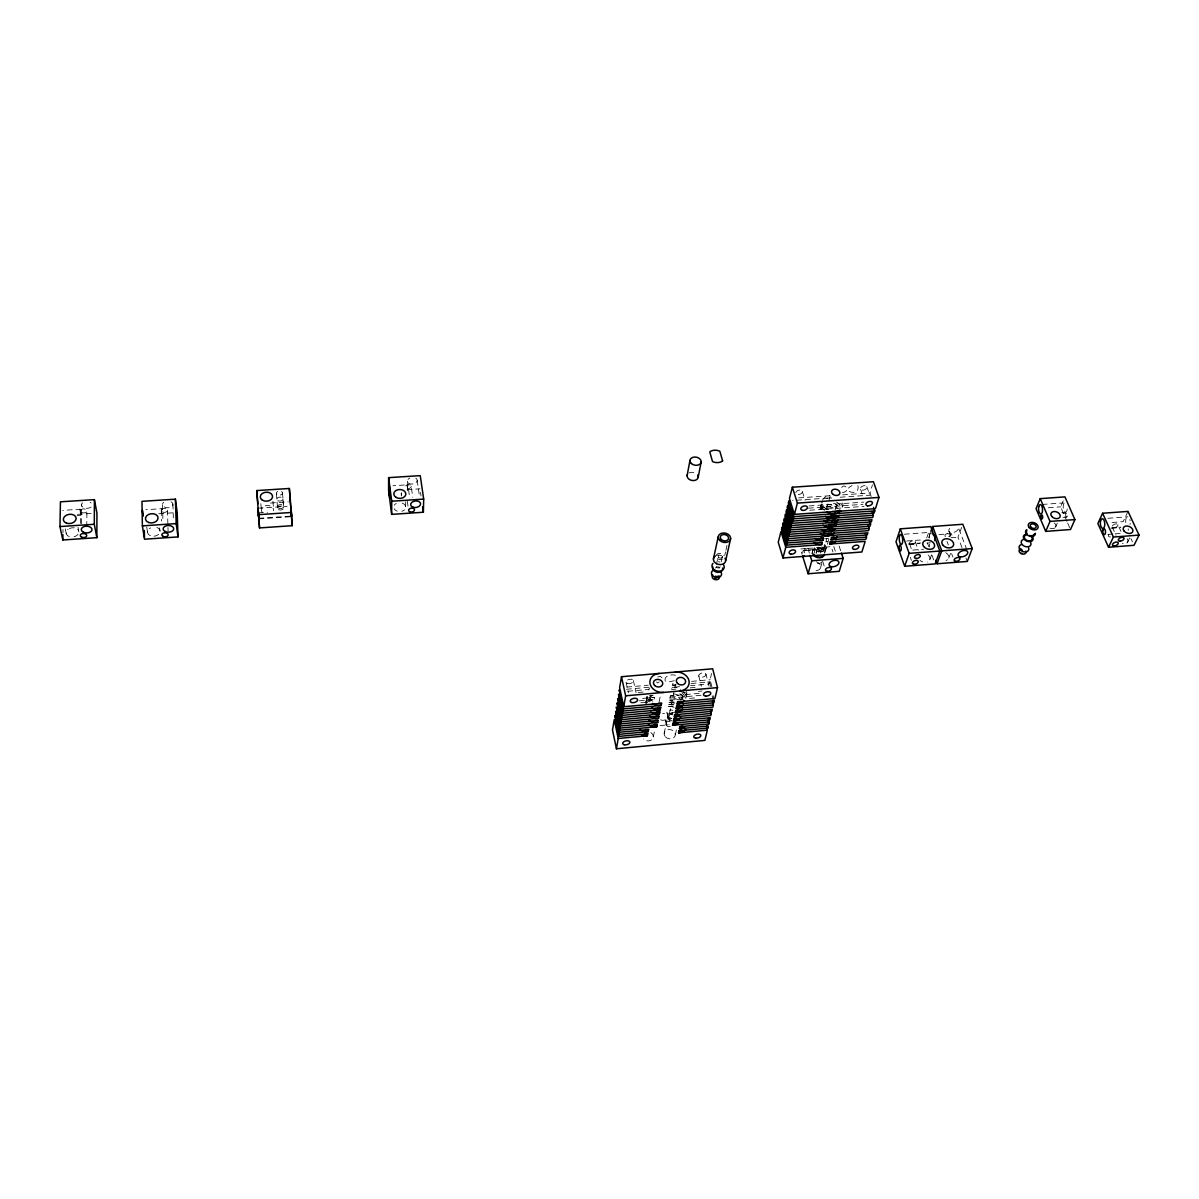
<?xml version="1.0" encoding="UTF-8"?>
<svg xmlns="http://www.w3.org/2000/svg" width="1199" height="1199" viewBox="0 0 1199 1199"><rect width="100%" height="100%" fill="white"/><g stroke="black" fill="none" stroke-linecap="round" stroke-linejoin="round"><path stroke-width="0.75" stroke-dasharray="5 3.75" d="M86.778 526.541L86.913 510.714M80.453 523.438L80.588 510.594M81.382 523.753L81.577 504.374M405.652 506.712L405.712 501.782M62.947 532.941L63.007 529.418M670.211 726.279C665.385 728.333 666.449 722.832 670.136 722.472M671.845 718.546C665.985 720.824 669.207 713.15 673.194 714.919M407.66 490.676L407.21 484.831L392.942 485.745M646.171 700.995L645.751 703.154A11.57 9.382 11.6 0 1 652.211 695.795M646.576 698.852L646.98 696.694A11.63 9.397 11.6 0 0 648.104 701.595M649.948 700.726L650.982 695.285M646.905 702.944A11.54 9.367 11.6 0 1 654.219 699.482L654.639 697.353L639.756 698.687M659.135 701.895L660.589 694.656M653.305 736.95L654.639 730.236M673.988 707.29A11.45 9.322 12.4 0 0 668.143 706.541L668.577 704.442L674.063 703.948M674.872 703.064A11.48 9.322 12.3 0 0 669.012 702.329L669.447 700.201L682.276 699.047M678.439 700.096A11.525 9.337 12.3 0 0 669.881 698.073L670.331 695.945L701.58 693.142M679.503 686.697L672.099 687.342L671.665 689.5L679.054 688.855M675.547 685.243A11.63 9.367 12.3 0 0 672.549 685.184L672.999 683.01M664.141 733.473L667.633 716.687M671.83 720.854A4.571 3.717 12.5 0 1 668.757 716.837L675.577 684.194M671.77 714.694L672.189 712.731M681.721 699.871L683.28 692.617M675.322 734.882L677.135 726.504M686.308 696.034L686.787 693.876M716.417 564.504L718.231 556.261M721.228 561.731L722.323 556.786M724.766 555.347L725.53 551.93M725.905 550.221L727.059 545.095M161.325 508.706L161.82 514.776L161.325 508.706L145.903 509.71M691.074 683.535L709.613 681.901L709.104 684.059L690.609 685.708M711.861 686.562L710.108 679.728L711.577 673.478M820.596 506.967L821.21 504.749M811.828 553.698L813.701 547.044M826.755 506.877L827.385 504.659M798.654 497.9L829.888 495.742L829.258 497.99L792.554 500.523M826.636 508.811L830.158 496.341M816.174 553.368L817.568 548.453M820.536 553.024L821.48 549.756A2.053 1.529 15.4 0 0 819.022 547.538A2.053 1.529 15.4 0 0 818.078 550.011A2.053 1.529 15.4 0 0 821.48 549.756M823.428 550.416L826.845 538.516M835.148 509.68L837.202 502.561M820.476 567.996L822.349 561.507M824.912 552.664L828.974 538.666M857.899 485.595C860.567 497.3 839.525 491.35 852.054 485.595M871.193 496.461L869.979 492.984L872.437 484.936M674.333 680.702L669.072 681.856L665.37 680.957M926.737 537.946L929.015 531.472M928.611 537.811L930.904 531.337M929.839 559.588L931.578 554.747M948.754 558.135L950.552 553.294M961.973 547.583L957.986 537.197L961.613 527.5M659.195 682.006L657.352 682.905L656.662 681.961M657.756 676.955L660.259 676.281L663.542 679.204M1066.96 521.43L1060.62 506.862L1063.498 500.208M1055.839 526.556L1057.278 523.244M77.081 515.6L80.558 515.36L80.033 509.245L62.618 510.369M80.033 509.245L80.558 515.36M1128.019 511.403L1123.133 521.655L1110.499 522.599M1127.54 542.353L1129.668 537.976M407.21 484.831L407.465 490.256M842.372 492.639C852.834 491.065 842.342 480.364 840.874 490.136M672.924 712.716L672.309 713.165A3.402 1.873 -13.2 0 1 667.633 713.6L662.627 713.6M660.049 725.605L669.192 724.751M639.367 700.816L654.219 699.482M669.881 698.073L701.1 695.27M640.821 702.779L648.239 702.119M689.605 698.388L696.949 697.728M669.012 702.329L674.497 701.835M668.143 706.541L673.613 706.046M626.777 687.087L648.224 685.199M691.553 681.377L710.108 679.728M626.403 689.26L649.603 687.207M672.549 685.184L676.251 684.854M627.796 691.268L649.184 689.38M638.108 692.497L645.227 691.853M690.129 687.866L697.518 687.207M649.468 695.705L653.2 695.375M681.811 692.812L685.498 692.482M698.388 691.343L702.074 691.014M805.848 548.543L800.407 548.962L802.071 554.268M807.661 548.408L831.222 546.654L832.945 551.945M906.639 541.019L920.832 539.97M950.942 537.722L957.986 537.197M802.805 553.144A3.027 0.869 85.7 0 1 803.45 550.386L815.2 549.517A3.027 0.899 85.7 0 1 816.249 552.799M805.443 550.566L822.949 549.262A3.042 0.914 85.8 0 0 823.758 547.254M1111.743 527.77L1120.81 527.095M1111.368 528.264L1120.451 527.575M908.317 543.926L920.832 542.997M909.022 544.376L919.723 543.567M926.857 543.042L930.424 542.772M1107.891 534.379L1113.331 533.975M1115.145 533.84L1120.585 533.42M912.814 550.071L923.515 549.262M1063.063 517.354L1066.6 517.084A1.978 0.854 86 0 0 1067.26 514.236A1.978 0.854 86 0 0 1065.776 514.011A1.978 0.854 86 0 0 1066.6 517.084M824.897 538.801L828.629 538.531M1107.876 518.298L1127.824 516.814M904.361 534.229L931.188 532.251M939.057 534.574L950.972 533.69M1042.171 504.449L1063.333 502.936M1048.346 507.747L1060.62 506.862M1061.834 512.468L1065.356 512.213M1062.958 513.397L1066.496 513.142M809.1 505.948L863.625 502.126M808.501 508.166L862.95 504.344M809.73 510.234L864.074 506.413M842.642 494.872L869.979 492.984M840.184 497.225L869.29 495.217M258.025 508.226L287.146 506.308M258.429 512.872L267.482 512.273M258.789 518.283L289.708 516.199M258.894 518.867L289.663 516.799M407.061 489.657L419.98 488.802M77.44 514.371L91.619 513.442M270.434 503.055L288.374 501.871M158.793 513.757L173.51 512.782M660.559 719.79C664.89 722.218 670.691 716.522 667.199 713.12A3.402 1.873 -13.2 0 1 667.169 711.786L667.588 711.277A3.402 1.873 -13.2 0 1 672.894 710.408M1130.912 538.546L1132.47 541.933M1117.888 524.682A3.042 1.664 -22.8 0 1 1114.141 527.755A3.042 1.664 -22.8 0 1 1113.152 525.027A3.042 1.664 -22.8 0 1 1117.888 524.682L1120.945 531.397M1112.237 526.961L1116.059 535.353M1067.665 523.049L1069.778 527.905M966.964 550.011L958.271 527.44A5.051 2.938 -20.3 0 1 955.318 531.816A5.051 2.938 -20.3 0 1 949.248 531.712A5.051 2.938 -20.3 0 1 951.137 527.32M965.944 557.97L967.278 561.432M948.949 531.292L950.927 536.493M947.015 541.483L948.334 544.96M951.601 553.638L952.92 557.1M927.441 543.042L928.73 546.519M931.938 555.227L933.856 560.443M915.197 541.528L918.329 550.176M909.561 543.851L912.064 550.776M910.326 557.34L911.42 560.413M866.802 486.599L869.86 495.322M860.567 489.237L862.995 496.221M839.105 545.995L840.844 551.3M833.77 546.429L835.493 551.735M824.028 545.65L826.306 552.724M823.338 547.044L825.047 552.349M802.341 491.545L805.158 500.343M818.153 547.074L819.846 552.379M822.664 561.222L825.497 570.065M807.886 548.333L809.565 553.653M709.613 681.901L710.917 687.027M713.09 695.555L714.394 700.666M712.146 696.005L713.45 701.115M705.986 674.198A3.717 2.083 -14.1 0 1 700.965 677.27A3.717 2.083 -14.1 0 1 700.186 673.733A3.717 2.083 -14.1 0 1 705.986 674.198L709.044 686.173M698.762 675.936L701.355 686.218M666.959 712.806L668.263 718.351M665.355 720.569L666.644 726.114M633.357 680.552L636.055 692.662M626.073 682.321L628.366 692.692M65.271 528.924L66.335 533.96M77.995 527.38L78.669 530.737M665.04 680.388C664.111 675.247 672.654 674.018 675.442 675.337M146.728 527.05L147.522 532.056M159.572 527.875L160.066 531.202M420.504 492.414L421.029 496.011M417.207 480.454L419.545 496.701M411.227 486.434A2.953 1.963 -7.2 0 1 406.776 488.428A2.953 1.963 -7.2 0 1 406.836 485.01A2.953 1.963 -7.2 0 1 411.227 486.434L412.756 497.255M407.36 481.084L409.638 497.36M407.33 501.257L408.574 510.294M401.395 496.056L401.155 493.179M401.515 492.759L401.68 495.007M282.499 492.939L283.593 506.368M282.904 498.919L283.623 507.836M260.842 503.73L261.382 510.384M276.414 493.329L277.539 508.241M272.937 501.272L273.552 509.575M172.911 504.075L173.45 521.52M167.47 510.16L167.92 525.866M167.98 527.605L168.07 531.097M162.509 504.749L162.974 522.224M161.251 510.564L161.52 521.04M688.945 473.035A5.605 4.092 10.7 0 1 695.69 473.26M91.049 507.057A5.321 3.387 1.4 0 1 83.061 507.237A5.321 3.387 1.4 0 1 83.645 502.156M90.135 502.291A5.321 3.387 1.4 0 1 91.109 502.936M77.995 534.304A6.415 4.616 -9 0 1 74.098 536.732M69.257 536.597A6.415 4.616 -9 0 1 68.058 529.373M69.392 528.549A6.415 4.616 -9 0 1 78.879 531.921M171.052 501.796A5.216 3.372 -0.6 0 1 171.712 506.548A5.216 3.372 -0.6 0 1 164.368 507.012A5.216 3.372 -0.6 0 1 163.693 502.276M156.829 527.44A6.295 4.601 -6.9 0 1 158.658 534.274A6.295 4.601 -6.9 0 1 149.051 534.919A6.295 4.601 -6.9 0 1 150.579 527.86M262.356 512.572A6.1 4.496 -3.3 0 1 266.343 505.603A6.1 4.496 -3.3 0 1 273.432 510.744M281.51 491.575A3.042 2.008 -3.5 0 1 281.525 494.543A3.042 2.008 -3.5 0 1 277.044 494.438A3.042 2.008 -3.5 0 1 277.808 491.5M415.813 478.206A4.946 3.282 -7.3 0 1 415.409 483.092A4.946 3.282 -7.3 0 1 408.23 482.912A4.946 3.282 -7.3 0 1 409.863 478.056M402.16 503.085A5.965 4.436 1 0 1 405.682 507.297A5.965 4.436 1 0 1 401.83 511.284M397.259 511.149A5.965 4.436 1 0 1 394.126 508.646M394.276 505.244A5.965 4.436 1 0 1 396.24 503.475M827.565 541.423A5.081 3.042 -17.8 0 1 826.306 541.828M816.324 561.791A6.115 4.556 15.5 0 1 820.476 568.011A6.115 4.556 15.5 0 1 813.042 570.319M806.223 548.572A3.042 0.884 85.8 0 1 805.563 550.581A3.042 0.884 85.8 0 1 804.604 548.827M803.45 550.386A3.027 0.869 85.7 0 1 804.529 552.874M822.949 549.262A3.042 0.914 85.8 0 1 821.959 546.774M814.496 553.054A3.027 0.899 85.7 0 1 815.095 549.517M812.517 553.488A6.16 4.571 15.4 0 1 816.909 548.378A6.16 4.571 15.4 0 1 824.268 552.604M945.771 552.679A6.07 4.391 18.9 0 1 946.116 560.533M945.352 536.657A3.012 1.754 -20.1 0 1 946.566 533.795A3.012 1.754 -20.1 0 1 950.537 533.855A3.012 1.754 -20.1 0 1 948.634 536.702M949.968 536.448A2.998 1.109 85.8 0 1 951.272 533.855A2.998 1.109 85.8 0 1 952.096 538.366M1067.26 509.005A4.721 2.038 86.2 0 1 1064.098 511.059A4.721 2.038 86.2 0 1 1064.098 503.31M1054.775 527.995A4.841 3.357 20.8 0 1 1049.185 527.815M1054.296 522.989A4.841 3.357 20.8 0 1 1055.45 527.35M1127.06 538.681A5.051 3.462 22.4 0 1 1127.24 542.712A5.051 3.462 22.4 0 1 1122.324 543.372M1125.771 522.614A4.886 2.278 85.9 0 1 1127.24 516.904M1129.878 519.542A4.886 2.278 85.9 0 1 1130.132 520.756M1130.192 523.274A4.886 2.278 85.9 0 1 1129.998 524.413M1128.289 530.363A2.938 1.364 85.7 0 1 1128.244 528.864M1110.409 536.942A3.042 1.664 -22.6 0 1 1108.91 534.739M929.675 538.126A5.006 1.784 85.8 0 1 930.724 532.311M928.146 555.002A6.07 4.421 18.5 0 1 927.172 562.001M922.675 561.866A6.07 4.421 18.5 0 1 919.978 560.353M929.66 547.014A2.998 1.064 85.7 0 1 929.54 544.046M716.747 555.377A6.205 4.691 12.3 0 1 722.862 556.171M720.134 566.677A2.053 1.559 12.4 0 1 716.103 566.557M718.396 561.731A6.175 4.676 12.4 0 1 719.97 562.091M722.158 559.513A4.152 3.132 12.3 0 1 716.268 556.831M716.373 555.197A4.152 3.132 12.3 0 1 719.94 553.353A4.152 3.132 12.3 0 1 723.926 555.422M715.623 568.116A2.053 1.559 12.4 0 1 719.655 568.221M812.712 552.829A6.16 4.571 15.4 0 1 817.868 547.703A6.16 4.571 15.4 0 1 824.657 553.174M821.914 561.926A6.13 4.571 15.5 0 1 816.639 563.56M822.424 547.284A4.122 3.042 15.4 0 1 822.589 551.495A4.122 3.042 15.4 0 1 817.163 551.33A4.122 3.042 15.4 0 1 816.039 547.104M669.447 700.201A11.51 9.337 12.3 0 1 672.414 700.261M672.099 687.342A11.615 9.367 12.3 0 1 680.717 689.38M682.98 691.164A11.615 9.367 12.3 0 1 685.843 698.193M650.862 732.589A5.65 4.646 11.5 0 1 651.881 739.633A5.65 4.646 11.5 0 1 643.428 739.034M645.961 702.914A11.555 9.382 11.6 0 1 654.639 697.353M670.331 695.945A11.54 9.337 12.3 0 1 681.137 699.751M686.098 693.562A11.63 9.367 12.3 0 1 685.738 698.418M668.577 704.442A11.465 9.322 12.3 0 1 674.423 705.177M646.741 701.325A11.615 9.397 11.6 0 1 647.19 696.469M646.336 703.483A11.585 9.397 11.6 0 1 648.134 696.514M652.856 701.265A11.66 9.412 11.5 0 1 648.929 697.263M648.419 689.98A11.66 9.412 11.5 0 1 649.783 687.866M650.173 701.625A11.645 9.412 11.6 0 1 647.565 697.009M686.577 691.403A11.645 9.382 12.2 0 1 684.884 698.373M673.748 693.861A11.555 9.352 12.3 0 1 683.265 699.766M679.803 693.681A11.57 9.352 12.3 0 1 684.704 700.021M682.516 693.322A11.6 9.367 12.3 0 1 685.169 697.878M669.941 721.288A3.387 1.843 -13.2 0 1 666.03 721.348L665.58 721.004A3.387 1.843 -13.2 0 1 665.55 719.565L665.985 719.07A3.387 1.843 -13.2 0 1 671.26 718.186M670.136 721.079A5.71 4.646 12.5 0 1 667.918 715.518A5.71 4.646 12.5 0 1 673.658 712.761M668.757 716.837A4.571 3.717 12.5 0 1 672.399 713.66M820.206 508.931A10.566 7.674 15.2 0 1 823.338 503.835M833.365 503.145A10.566 7.674 15.2 0 1 839.615 507.567M821.15 508.766A10.581 7.674 15.2 0 1 822.289 503.01M836.497 502.021A10.581 7.674 15.2 0 1 841.293 507.357M827.19 509.68A10.611 7.674 15.1 0 1 822.064 502.246M822.454 500.268A10.611 7.674 15.1 0 1 829.888 495.742M842.582 502.891A10.611 7.674 15.1 0 1 842.567 506.922M795.791 492.564A3.402 2.128 -17.8 0 1 799.913 490.061A3.402 2.128 -17.8 0 1 802.146 492.504A3.402 2.128 -17.8 0 1 797.635 494.588M819.981 509.185A10.551 7.659 15.2 0 1 837.337 507.971M824.417 510.399A10.596 7.674 15.1 0 1 821.84 502.516M826.755 498.439A10.596 7.674 15.1 0 1 831.956 498.08M840.919 503.115A10.596 7.674 15.1 0 1 842.283 507.192M820.431 509.665A10.536 7.659 15.2 0 1 834.579 508.661M823.638 509.53A10.521 7.659 15.2 0 1 828.809 509.17M824.447 544.406A6.19 4.571 15.4 0 1 823.069 551.54A6.19 4.571 15.4 0 1 814.181 547.568M81.787 512.483A3.177 2.023 1.3 0 0 86.898 511.239A3.177 2.023 1.3 0 0 82.551 509.02A3.177 2.023 1.3 0 0 81.787 512.483M162.36 511.913A3.117 2.008 -0.6 0 0 167.44 510.684A3.117 2.008 -0.6 0 0 163.289 508.481A3.117 2.008 -0.6 0 0 162.36 511.913M277.823 500.657A3.042 1.993 -3.6 0 0 282.829 499.428A3.042 1.993 -3.6 0 0 278.962 497.24A3.042 1.993 -3.6 0 0 277.823 500.657M278.468 508.121A3.072 1.993 -3.7 0 0 283.534 506.892A3.072 1.993 -3.7 0 0 279.622 504.704A3.072 1.993 -3.7 0 0 278.468 508.121M278.528 509.59A3.057 1.993 -3.7 0 0 283.563 508.361A3.057 1.993 -3.7 0 0 279.667 506.173A3.057 1.993 -3.7 0 0 278.528 509.59M910.985 544.631A3.057 1.784 -19.4 0 0 915.317 541.978A3.057 1.784 -19.4 0 0 910.835 541.468A3.057 1.784 -19.4 0 0 910.985 544.631M718.756 557.445A2.068 1.559 12.3 0 0 722.233 557.19A2.068 1.559 12.3 0 0 719.835 554.942A2.068 1.559 12.3 0 0 718.756 557.445M627.542 683.49A3.747 2.113 -12.6 0 0 633.372 681.122A3.747 2.113 -12.6 0 0 628.216 679.683A3.747 2.113 -12.6 0 0 627.542 683.49M665.52 736.965A5.65 4.631 12.6 0 0 675.037 736.051A5.65 4.631 12.6 0 0 668.622 729.532A5.65 4.631 12.6 0 0 665.52 736.965M862.186 490.151A3.402 2.083 -19.2 0 0 866.952 487.124A3.402 2.083 -19.2 0 0 861.901 486.479A3.402 2.083 -19.2 0 0 862.186 490.151"/><path stroke-width="1.5" d="M388.611 477.652L388.611 490.856L391.668 514.371L423.382 512.228L423.682 499.099L420.249 475.628L388.611 477.652L391.713 501.227L391.668 514.371M96.849 537.677L94.301 524.278L94.406 499.638L60.445 501.811L59.95 526.556L62.813 539.985L96.849 537.677L96.939 513.097L94.406 499.638M62.813 539.985L62.918 534.694M1022.357 553.428L1021.278 553.294M712.506 701.55L713.36 704.952L676.146 708.339L676.611 706.196L713.885 702.809L714.394 700.666L677.075 704.038L677.525 701.88L714.919 698.507L717.527 687.612L712.671 668.787L621.487 676.716L619.628 687.716L623.75 706.736L661.578 703.318L661.144 705.492L623.375 708.909L623 711.067L660.709 707.635L660.274 709.793L622.626 713.21L622.251 715.368L659.84 711.936L659.405 714.064L621.876 717.497L621.502 719.625L658.985 716.193L658.551 718.321L621.142 721.753L620.767 723.866L658.131 720.434L657.711 722.532L620.408 725.98L620.033 728.093L657.277 724.646L656.857 726.729L619.673 730.191L619.313 732.274L648.584 729.562L648.179 731.63L618.939 734.358L618.579 736.441L647.775 733.713L647.37 735.781L618.219 738.509L616.436 748.776L704.877 740.397L707.32 730.161L706.481 726.789M623.75 706.736L625.653 695.81L621.487 676.716M687.087 475.718L689.965 460.431M698.193 477.157L701.19 461.9M708.459 718.486L709.313 721.873L672.549 725.275L672.999 723.192A11.465 9.322 12.3 0 0 675.816 722.592M672.999 723.192L709.808 719.775L710.318 717.676L673.433 721.079L673.883 718.98A11.51 9.337 12.3 0 0 676.716 718.396M710.467 710.063L711.322 713.465L674.333 716.867L674.797 714.739A11.54 9.337 12.3 0 0 677.63 714.154M674.797 714.739L711.831 711.352L712.341 709.223L675.247 712.626L675.696 710.482A11.57 9.352 12.3 0 0 678.544 709.898M713.405 559.049L718.201 536.912M707.32 730.161L678.559 732.859L679.009 730.791A11.39 9.277 12.7 0 0 681.811 730.206M679.009 730.791L707.815 728.108L708.309 726.024L679.458 728.722L679.908 726.639A11.42 9.292 12.7 0 0 682.726 726.054M725.68 560.622L730.656 538.531M679.908 726.639L708.819 723.956L709.313 721.873M711.322 713.465L710.827 715.578L673.883 718.98M713.36 704.952L712.85 707.095L675.696 710.482M714.814 578.562L715.893 578.592M792.359 487.214L789.452 498.544L794.427 514.386L875.465 508.646L878.987 497.42L873.427 481.728L792.359 487.214L797.38 503.1L794.427 514.386M782.977 557.955L785.78 547.284L780.984 531.547L778.241 542.248L782.977 557.955L861.871 551.99L865.198 541.378L829.633 544.031L830.263 541.888A10.386 7.629 15.4 0 0 832.735 541.423M786.349 545.14L786.919 542.982L782.093 527.23L781.538 529.388L786.349 545.14L822.304 542.473L821.69 544.616L785.78 547.284M787.473 540.824L788.043 538.651L783.202 522.884L782.647 525.057L787.473 540.824L823.533 538.171L822.919 540.329L786.919 542.982M788.627 536.478L789.197 534.289L784.326 518.508L783.771 520.696L788.627 536.478L868.571 530.632L869.26 528.459L868.061 524.982M789.766 532.101L790.351 529.913L785.465 514.116L784.895 516.319L789.766 532.101L869.934 526.286L870.624 524.098L869.425 520.621M790.92 527.71L791.505 525.507L786.589 509.695L786.019 511.913L790.92 527.71L871.313 521.91L872.003 519.722L791.505 525.507M792.074 523.304L792.659 521.085L787.728 505.259L787.158 507.477L792.074 523.304L872.692 517.518L873.382 515.3L872.168 511.823M793.243 518.852L793.828 516.619L788.882 500.777L788.313 503.025L793.243 518.852L874.071 513.097L874.775 510.879L873.561 507.387M841.428 553.069L843.182 558.374L839.255 571.338L808.126 573.751L811.798 560.757L810.119 555.437M828.149 535.713L828.779 533.54M829.408 531.367L830.038 529.179M830.667 526.99L831.297 524.802M831.926 522.599L832.571 520.396M833.2 518.178L833.845 515.96M834.489 513.742L835.133 511.508M865.363 533.645L866.547 537.107L830.877 539.73L831.506 537.572A10.416 7.644 15.4 0 0 833.994 537.122M866.547 537.107L865.873 539.25L830.263 541.888M900.329 528.834L895.998 541.828L904.675 566.273L935.145 563.92L939.851 551.03L930.739 526.616L900.329 528.834L909.142 553.353L904.675 566.273M930.904 531.337L932.627 526.466L962.812 524.263L972.239 548.557L967.278 561.432L937.033 563.77L935.745 560.293M937.033 563.77L941.755 550.881L932.627 526.466M1040.237 498.634L1036.056 508.631L1045.708 531.382L1070.497 529.523L1074.918 519.587L1064.937 496.881L1040.237 498.634L1049.994 521.415L1045.708 531.382M1102.6 513.262L1097.864 523.543L1108.535 547.269L1134.029 545.305L1139.05 535.099L1128.019 511.403L1102.6 513.262L1113.391 537.047L1108.535 547.269M625.653 695.81L717.527 687.612M1113.391 537.047L1139.05 535.099M811.798 560.757L843.182 558.374M909.142 553.353L939.851 551.03M941.755 550.881L972.239 548.557M789.197 534.289L869.26 528.459M788.043 538.651L867.896 532.791L867.222 534.949L831.506 537.572M1049.994 521.415L1074.918 519.587M792.659 521.085L873.382 515.3M790.351 529.913L870.624 524.098M797.38 503.1L878.987 497.42M793.828 516.619L874.775 510.879M259.539 527.92L292.196 525.687L291.387 512.468L289.349 488.473L256.751 490.571L259.539 527.92L258.444 514.671L291.387 512.468M178.007 536.912L144.509 539.205L142.381 525.881L141.962 501.332L175.384 499.174L177.197 512.543L178.007 536.912L176.178 523.603L175.384 499.174M391.713 501.227L423.682 499.099M59.95 526.556L94.301 524.278M142.381 525.881L176.178 523.603M802.611 556.036L808.126 573.751M707.965 720.569L708.819 723.956M706.975 724.721L707.815 728.108M623.375 708.909L619.254 689.89L623 711.067M622.626 713.21L618.534 694.236L622.251 715.368M621.876 717.497L617.8 698.537L621.502 719.625M621.142 721.753L617.08 702.824L620.767 723.866M620.408 725.98L616.361 707.08L620.033 728.093M619.673 730.191L615.642 711.307L619.313 732.274M618.939 734.358L614.937 715.503L618.579 736.441M618.219 738.509L614.233 719.685L612.494 730.011L616.436 748.776M422.588 506.817L423.382 512.228M290.488 505.438L289.349 488.473M290.802 509.11L292.196 525.687M291.177 512.363L291.027 510.699L291.207 513.502M256.751 490.571L257.86 503.88M258.504 513.607L258.789 518.283L258.549 514.206M258.414 512.932L258.04 508.331L258.669 515.675M258.654 516.065L258.894 518.867L258.504 513.891M291.237 513.097L291.477 516.679L291.297 513.876M291.237 511.388C292.166 525.627 290.158 496.506 291.072 510.759M144.345 530.468L144.48 537.467M697.608 475.029A5.605 4.092 10.7 0 1 693.052 480.589A5.605 4.092 10.7 0 1 687.372 474.684M804.424 555.722A3.027 0.869 85.7 0 1 803.36 555.886M824.238 555.002A6.16 4.571 15.4 0 1 819.112 557.76A6.16 4.571 15.4 0 1 813.102 554.687M933.421 535.249A2.998 1.079 85.8 0 1 934.965 536.657A2.998 1.079 85.8 0 1 934.695 540.644M932.133 533.105A5.006 1.784 85.8 0 1 932.537 533.975M723.537 564.744A6.175 4.676 12.4 0 1 721.798 570.529A6.175 4.676 12.4 0 1 713.93 569.51A6.175 4.676 12.4 0 1 712.955 563.38M725.005 558.179A6.205 4.691 12.3 0 1 720.044 564.609A6.205 4.691 12.3 0 1 713.69 557.85M714.379 556.801A6.205 4.691 12.3 0 1 715.428 555.961M719.025 575.88A3.687 2.803 12.4 0 1 717.991 579.342A3.687 2.803 12.4 0 1 713.3 578.727A3.687 2.803 12.4 0 1 712.731 575.07M718.186 576.254A3.687 2.803 12.4 0 1 717.287 576.419M716.328 576.389A3.687 2.803 12.4 0 1 715.383 576.179M722.637 567.996A5.141 3.897 12.4 0 1 717.407 572.298A5.141 3.897 12.4 0 1 712.82 566.722M721.019 572.193A5.126 3.897 12.4 0 1 719.22 577.154A5.126 3.897 12.4 0 1 712.461 575.595A5.126 3.897 12.4 0 1 713.105 570.349M1033.418 535.174A4.077 2.863 20.5 0 1 1029.671 535.458M1027.153 533.75A4.077 2.863 20.5 0 1 1026.704 532.97M1026.569 531.427A4.077 2.863 20.5 0 1 1026.914 530.752M1034.332 533.96A4.077 2.863 20.5 0 1 1033.988 534.634M1031.545 536.837A4.077 2.863 20.6 0 1 1030.451 540.734A4.077 2.863 20.6 0 1 1024.98 538.936A4.077 2.863 20.6 0 1 1026.089 535.039M1030.75 542.682A5.066 3.582 20.6 0 1 1028.068 546.774A5.066 3.582 20.6 0 1 1021.788 544.046A5.066 3.582 20.6 0 1 1023.391 539.49M1032.369 536.567A5.081 3.582 20.6 0 1 1030.99 541.453A5.081 3.582 20.6 0 1 1024.171 539.205A5.081 3.582 20.6 0 1 1025.55 534.334M1035.381 533.33A5.111 3.582 20.5 0 1 1028.847 535.908A5.111 3.582 20.5 0 1 1026.749 529.598M1025.924 551.15A3.627 2.578 20.7 0 1 1024.261 554.043A3.627 2.578 20.7 0 1 1019.839 552.589A3.627 2.578 20.7 0 1 1019.959 549.187M1022.372 550.266A3.642 2.578 20.7 0 1 1021.608 549.741M1021.008 549.112A3.642 2.578 20.7 0 1 1020.604 548.423M1028.592 547.808A5.051 3.582 20.7 0 1 1025.909 551.9A5.051 3.582 20.7 0 1 1019.645 549.172A5.051 3.582 20.7 0 1 1021.248 544.616M824.432 554.343A6.16 4.571 15.4 0 1 819.292 557.1A6.16 4.571 15.4 0 1 813.282 554.028M685.738 729.382A11.376 9.277 12.7 0 1 678.559 732.859M663.766 692.408A11.765 9.442 11.5 0 1 650.068 683.925A11.765 9.442 11.5 0 1 659.315 673.418M661.578 703.318A11.66 9.412 11.5 0 1 658.551 703.273M679.473 705.611A11.615 9.367 12.3 0 1 676.611 706.196M661.144 705.492A11.645 9.412 11.6 0 1 652.436 703.423M680.702 717.587A11.48 9.322 12.3 0 1 673.433 721.079M683.475 704.847A11.6 9.367 12.3 0 1 676.146 708.339M682.546 709.119A11.555 9.352 12.3 0 1 675.247 712.626M660.274 709.793A11.615 9.397 11.6 0 1 651.597 707.74M660.709 707.635A11.63 9.397 11.6 0 1 657.681 707.59M659.405 714.064A11.57 9.382 11.6 0 1 650.757 712.011M658.985 716.193A11.555 9.382 11.6 0 1 655.988 716.133M659.84 711.936A11.585 9.397 11.6 0 1 656.827 711.876M658.131 720.434A11.525 9.367 11.6 0 1 655.134 720.374M658.551 718.321A11.54 9.367 11.6 0 1 649.933 716.268M657.711 722.532A11.495 9.367 11.6 0 1 649.109 720.494M657.277 724.646A11.48 9.352 11.6 0 1 654.294 724.586M656.857 726.729A11.465 9.352 11.6 0 1 648.299 724.706M648.584 729.562A11.45 9.367 11.3 0 1 645.617 729.502M648.179 731.63A11.435 9.352 11.3 0 1 639.637 729.606M647.775 733.713A11.42 9.352 11.3 0 1 644.807 733.668M647.37 735.781A11.405 9.337 11.3 0 1 641.495 735.047M679.653 715.084A11.525 9.337 12.3 0 1 674.333 716.867M684.419 700.546A11.63 9.367 12.3 0 1 677.075 704.038M680.388 701.295A11.645 9.382 12.2 0 1 677.525 701.88M677.84 723.492A11.45 9.322 12.4 0 1 672.549 725.275M684.719 726.939A11.405 9.292 12.7 0 1 679.458 728.722M675.277 672.039A11.735 9.412 12.2 0 1 688.96 680.507A11.735 9.412 12.2 0 1 679.848 690.969M835.718 528.534A10.476 7.659 15.2 0 1 821.57 529.568M832.541 528.729A10.491 7.659 15.2 0 1 827.355 529.104M836.362 515.51A10.581 7.674 15.2 0 1 831.132 515.87M839.555 515.36A10.566 7.674 15.2 0 1 825.302 516.364M835.883 541.199A10.371 7.629 15.4 0 1 829.633 544.031M838.266 519.767A10.536 7.659 15.2 0 1 824.058 520.786M835.089 519.931A10.551 7.659 15.2 0 1 827.175 519.692M840.859 510.909A10.596 7.674 15.1 0 1 826.561 511.913M839.84 510.085A10.611 7.674 15.1 0 1 832.421 511.418M835.973 523.378A10.521 7.659 15.2 0 1 828.599 524.712M836.992 524.173A10.506 7.659 15.2 0 1 822.814 525.192M834.444 532.881A10.446 7.644 15.3 0 1 820.341 533.915M831.267 533.075A10.461 7.644 15.3 0 1 823.428 532.851M823.533 538.171A10.431 7.659 15.2 0 1 820.865 538.081M822.919 540.329A10.416 7.644 15.2 0 1 815.125 538.531M822.304 542.473A10.401 7.644 15.2 0 1 819.636 542.398M821.69 544.616A10.386 7.644 15.2 0 1 813.926 542.832M837.157 536.912A10.401 7.629 15.4 0 1 830.877 539.73M142.411 510.444L142.981 516.02L142.411 510.444M389.285 486.299L389.765 491.905L389.285 486.299M389.285 492.249L389.765 497.825L389.285 492.249M722.607 460.881L721.828 461.48A8.468 6.1 11.2 0 1 713.6 462.02L712.506 461.525L709.778 451.903L710.572 451.304A8.468 6.1 11.2 0 1 718.756 450.794L719.85 451.274L722.607 460.881M691.388 463.548A5.665 4.092 10.7 0 0 700.92 462.934A5.665 4.092 10.7 0 0 694.431 457.029A5.665 4.092 10.7 0 0 691.388 463.548M83.331 532.176A5.381 3.372 1 0 0 91.978 530.078A5.381 3.372 1 0 0 84.649 526.406A5.381 3.372 1 0 0 83.331 532.176M81.532 537.107A3.222 2.008 1 0 0 86.703 535.848A3.222 2.008 1 0 0 82.311 533.66A3.222 2.008 1 0 0 81.532 537.107M66.47 523.169A6.46 4.631 -8.7 0 0 76.166 518.493A6.46 4.631 -8.7 0 0 66.574 515.105A6.46 4.631 -8.7 0 0 66.47 523.169M165.027 531.457A5.276 3.357 -1 0 0 173.615 529.373A5.276 3.357 -1 0 0 166.601 525.717A5.276 3.357 -1 0 0 165.027 531.457M163.004 536.358A3.162 1.993 -1 0 0 168.145 535.099A3.162 1.993 -1 0 0 163.948 532.926A3.162 1.993 -1 0 0 163.004 536.358M148.691 522.509A6.355 4.616 -6.7 0 0 158.073 517.863A6.355 4.616 -6.7 0 0 148.496 514.521A6.355 4.616 -6.7 0 0 148.691 522.509M262.341 500.163A6.145 4.496 -3.1 0 0 272.458 497.465A6.145 4.496 -3.1 0 0 264.514 492.474A6.145 4.496 -3.1 0 0 262.341 500.163M413.07 507.252A4.991 3.267 -7.5 0 0 420.594 503.925A4.991 3.267 -7.5 0 0 413.19 501.557A4.991 3.267 -7.5 0 0 413.07 507.252M410.043 511.883A2.983 1.948 -7.4 0 0 414.524 509.89A2.983 1.948 -7.4 0 0 410.103 508.496A2.983 1.948 -7.4 0 0 410.043 511.883M396.015 497.375A6.01 4.451 1.1 0 0 405.757 494.722A6.01 4.451 1.1 0 0 397.678 489.777A6.01 4.451 1.1 0 0 396.015 497.375M831.776 566.767A5.126 3.027 -17.6 0 0 838.955 562.331A5.126 3.027 -17.6 0 0 831.237 561.492A5.126 3.027 -17.6 0 0 831.776 566.767M827.145 571.279A3.072 1.798 -17.5 0 0 831.432 568.626A3.072 1.798 -17.5 0 0 826.8 568.131A3.072 1.798 -17.5 0 0 827.145 571.279M960.489 556.876A5.111 2.908 -20.1 0 0 967.818 552.484A5.111 2.908 -20.1 0 0 960.444 551.63A5.111 2.908 -20.1 0 0 960.489 556.876M955.603 561.342A3.057 1.739 -19.9 0 0 959.979 558.719A3.057 1.739 -19.9 0 0 955.558 558.224A3.057 1.739 -19.9 0 0 955.603 561.342M942.684 544.931A6.115 4.406 18.8 0 0 953.01 546.264A6.115 4.406 18.8 0 0 947.525 538.771A6.115 4.406 18.8 0 0 942.684 544.931M1051.643 516.334A4.871 3.372 20.7 0 0 1059.781 517.383A4.871 3.372 20.7 0 0 1055.195 511.553A4.871 3.372 20.7 0 0 1051.643 516.334M1041.077 515.81A1.993 0.839 86 0 0 1041.901 518.897A1.993 0.839 86 0 0 1042.545 516.05A1.993 0.839 86 0 0 1041.077 515.81M1038.754 506.667A4.736 1.978 86.1 0 0 1040.687 513.996A4.736 1.978 86.1 0 0 1042.216 507.207A4.736 1.978 86.1 0 0 1038.754 506.667M1124.092 531.052A5.081 3.462 22.3 0 0 1132.5 532.146A5.081 3.462 22.3 0 0 1127.57 526.061A5.081 3.462 22.3 0 0 1124.092 531.052M1100.562 520.831A4.901 2.218 85.9 0 0 1102.675 528.444A4.901 2.218 85.9 0 0 1104.429 521.445A4.901 2.218 85.9 0 0 1100.562 520.831M1102.975 530.078A2.938 1.334 85.7 0 0 1104.249 534.664A2.938 1.334 85.7 0 0 1105.313 530.468A2.938 1.334 85.7 0 0 1102.975 530.078M1120.256 541.154A3.057 1.664 -22.6 0 0 1124.018 538.096A3.057 1.664 -22.6 0 0 1119.266 538.456A3.057 1.664 -22.6 0 0 1120.256 541.154M1114.456 545.905A3.057 1.649 -22.5 0 0 1118.217 542.847A3.057 1.649 -22.5 0 0 1113.466 543.207A3.057 1.649 -22.5 0 0 1114.456 545.905M899.385 536.627A5.021 1.709 85.8 0 0 901.168 544.466A5.021 1.709 85.8 0 0 902.397 537.332A5.021 1.709 85.8 0 0 899.385 536.627M899.25 546.324A2.998 1.019 85.7 0 0 900.329 551.015A2.998 1.019 85.7 0 0 901.049 546.759A2.998 1.019 85.7 0 0 899.25 546.324M915.976 558.449A3.072 1.769 -19.3 0 0 920.337 555.811A3.072 1.769 -19.3 0 0 915.841 555.302A3.072 1.769 -19.3 0 0 915.976 558.449M913.953 564.249A3.057 1.754 -19.2 0 0 918.284 561.612A3.057 1.754 -19.2 0 0 913.803 561.117A3.057 1.754 -19.2 0 0 913.953 564.249M923.575 546.384A6.13 4.436 18.4 0 0 933.931 547.703A6.13 4.436 18.4 0 0 928.506 540.194A6.13 4.436 18.4 0 0 923.575 546.384M719.82 540.509A6.295 4.706 12.3 0 0 730.371 539.73A6.295 4.706 12.3 0 0 723.087 532.97A6.295 4.706 12.3 0 0 719.82 540.509M721.363 539.58A4.196 3.132 12.3 0 0 728.393 539.055A4.196 3.132 12.3 0 0 723.537 534.544A4.196 3.132 12.3 0 0 721.363 539.58M1029.072 527.485A5.126 3.582 20.4 0 0 1037.645 528.594A5.126 3.582 20.4 0 0 1032.864 522.404A5.126 3.582 20.4 0 0 1029.072 527.485M1030.72 526.946A3.072 2.158 20.4 0 0 1035.861 527.62A3.072 2.158 20.4 0 0 1032.998 523.903A3.072 2.158 20.4 0 0 1030.72 526.946M631.738 702.524A3.777 2.098 -12.6 0 0 637.628 700.141A3.777 2.098 -12.6 0 0 632.428 698.732A3.777 2.098 -12.6 0 0 631.738 702.524M705.701 696.079A3.747 2.068 -14 0 0 710.782 693.022A3.747 2.068 -14 0 0 704.937 692.587A3.747 2.068 -14 0 0 705.701 696.079M624.169 744.759A3.657 1.978 -12.3 0 0 629.865 742.481A3.657 1.978 -12.3 0 0 624.814 741.207A3.657 1.978 -12.3 0 0 624.169 744.759M695.915 738.194A3.627 1.948 -13.6 0 0 700.816 735.272A3.627 1.948 -13.6 0 0 695.15 734.912A3.627 1.948 -13.6 0 0 695.915 738.194M654.564 685.438A4.706 3.777 11.4 0 0 662.507 684.734A4.706 3.777 11.4 0 0 657.202 679.383A4.706 3.777 11.4 0 0 654.564 685.438M677.495 683.415A4.691 3.762 12.3 0 0 685.393 682.711A4.691 3.762 12.3 0 0 680.043 677.39A4.691 3.762 12.3 0 0 677.495 683.415M802.656 510.414A3.432 2.113 -17.7 0 0 807.422 507.372A3.432 2.113 -17.7 0 0 802.206 506.742A3.432 2.113 -17.7 0 0 802.656 510.414M867.656 505.843A3.417 2.068 -19.1 0 0 872.452 502.816A3.417 2.068 -19.1 0 0 867.372 502.186A3.417 2.068 -19.1 0 0 867.656 505.843M790.98 554.163A3.327 1.993 -16.9 0 0 795.581 551.255A3.327 1.993 -16.9 0 0 790.501 550.701A3.327 1.993 -16.9 0 0 790.98 554.163M854.228 549.397A3.312 1.963 -18.3 0 0 858.889 546.519A3.312 1.963 -18.3 0 0 853.928 545.95A3.312 1.963 -18.3 0 0 854.228 549.397M832.735 494.153A4.271 3.072 15.1 0 0 839.765 493.658A4.271 3.072 15.1 0 0 834.654 489.177A4.271 3.072 15.1 0 0 832.735 494.153"/></g></svg>
